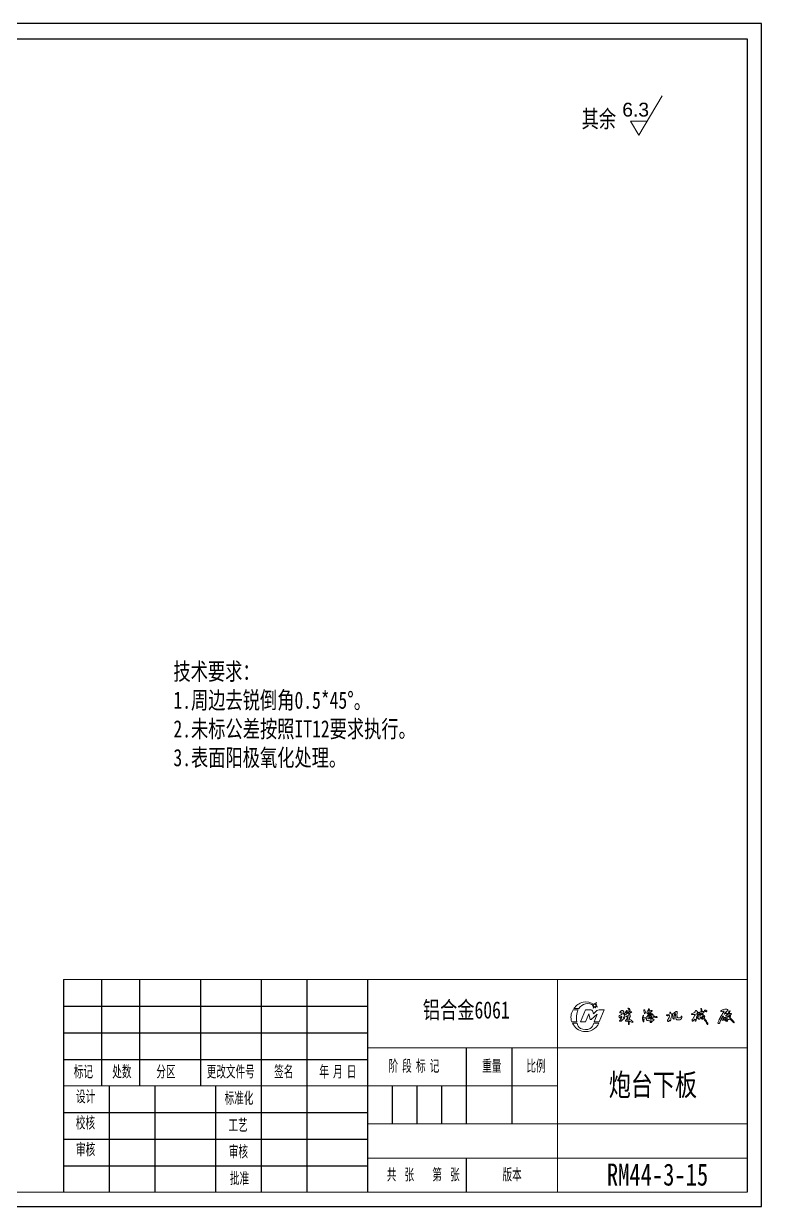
# Model space of a CAD drawing. Header units: millimetres. Extents: x 159963 to 160333, y -91245 to -90983.
# Drawn here: x 160169.8 to 160332.8, y -91244.9 to -90983.4 of the extents above; entities that cross this region are included whole.
import ezdxf

# ---------------------------------------------------------------- set-up
doc = ezdxf.new("R2010")
doc.units = ezdxf.units.MM
for name, color, linetype in [('10', 7, 'Continuous'), ('5', 7, 'Continuous'), ('9', 7, 'Continuous')]:
    doc.layers.add(name, color=color, linetype=linetype)
doc.styles.add('SLDTEXTSTYLE1', font='TXT', dxfattribs={"width": 0.7, "bigfont": 'bigfont'})
doc.styles.get("Standard").update_dxf_attribs({"font": 'arial.ttf'})

msp = doc.modelspace()

# ---------------------------------------------------------------- linework, layer by layer
at = {"color": 7, "linetype": 'Continuous', "lineweight": 15}
for p, q in [((160305.731, -91008.041), (160310.916, -90999.399)), ((160303.878, -91004.952), (160305.731, -91008.041)), ((160303.878, -91004.952), (160307.584, -91004.952))]:
    msp.add_line(p, q, dxfattribs=at)
at = {"layer": '10', "color": 7, "lineweight": 15}
for p, q in [((160287.748, -91194.751), (160287.748, -91218.253)), ((160245.781, -91209.859), (160329.715, -91209.859)), ((160178.635, -91218.253), (160287.748, -91218.253)), ((160287.748, -91218.253), (160287.748, -91241.754)), ((160245.781, -91226.646), (160329.715, -91226.646)), ((160245.781, -91234.215), (160329.715, -91234.215))]:
    msp.add_line(p, q, dxfattribs=at)
at = {"layer": '5', "color": 7, "lineweight": 15}
for p, q in [((160178.635, -91194.751), (160329.715, -91194.751)), ((160178.635, -91194.751), (160329.715, -91194.751)), ((160291.23, -91201.402), (160292.376, -91201.402)), ((160292.513, -91201.135), (160291.404, -91201.134)), ((160292.833, -91204.084), (160293.933, -91201.415)), ((160293.933, -91201.415), (160295.055, -91201.415)), ((160295.495, -91200.614), (160295.746, -91200.447)), ((160295.806, -91200.634), (160295.501, -91200.634)), ((160295.583, -91201.77), (160295.731, -91202.294)), ((160295.635, -91201.063), (160295.806, -91200.634)), ((160295.962, -91200.713), (160295.653, -91201.074)), ((160295.731, -91202.294), (160296.48, -91201.593)), ((160295.83, -91200.269), (160295.862, -91200.035)), ((160295.913, -91200.025), (160296.046, -91200.25)), ((160296.103, -91200.956), (160295.962, -91200.713)), ((160296.046, -91200.25), (160296.384, -91199.831)), ((160296.157, -91200.694), (160296.154, -91200.943)), ((160296.517, -91200.821), (160296.157, -91200.694)), ((160296.402, -91199.842), (160296.197, -91200.322)), ((160296.197, -91200.322), (160296.463, -91200.329)), ((160296.469, -91200.349), (160296.269, -91200.499)), ((160296.269, -91200.499), (160296.546, -91200.776)), ((160296.973, -91201.415), (160298.085, -91201.415)), ((160298.085, -91201.415), (160296.977, -91204.092)), ((160302.047, -91202.12), (160301.98, -91202.084)), ((160303.01, -91201.97), (160303.041, -91202.034)), ((160303.547, -91202.12), (160303.477, -91202.09)), ((160303.875, -91202.028), (160303.805, -91202.06)), ((160306.882, -91201.427), (160306.949, -91201.39)), ((160306.949, -91201.39), (160307.019, -91201.425)), ((160307.875, -91201.609), (160307.865, -91201.689)), ((160308.002, -91201.503), (160307.875, -91201.609)), ((160307.937, -91201.202), (160308.016, -91201.218)), ((160308.048, -91202.072), (160308.028, -91202.011)), ((160312.628, -91201.999), (160312.648, -91201.916)), ((160312.648, -91201.916), (160312.73, -91201.916)), ((160313.265, -91202.258), (160313.247, -91202.343)), ((160313.8, -91202.26), (160313.857, -91202.299)), ((160318.197, -91201.862), (160318.204, -91201.682)), ((160318.785, -91201.926), (160318.784, -91202)), ((160319.459, -91202.158), (160319.252, -91202.22)), ((160319.459, -91201.174), (160319.482, -91201.105)), ((160319.495, -91201.252), (160319.459, -91201.174)), ((160319.863, -91202.09), (160319.459, -91202.158)), ((160319.532, -91201.51), (160319.495, -91201.252)), ((160319.76, -91201.763), (160319.82, -91201.819)), ((160320.297, -91201.497), (160320.26, -91201.577)), ((160320.26, -91201.577), (160320.325, -91201.649)), ((160320.783, -91201.708), (160320.751, -91201.621)), ((160325.696, -91202.197), (160325.664, -91202.284)), ((160325.664, -91202.284), (160325.694, -91202.344)), ((160325.854, -91201.668), (160325.906, -91201.735)), ((160326.186, -91202.22), (160326.246, -91202.286)), ((160292.063, -91204.084), (160290.928, -91204.088)), ((160291.088, -91204.381), (160292.108, -91204.381)), ((160293.937, -91204.084), (160292.833, -91204.084)), ((160294.684, -91202.32), (160293.937, -91204.084)), ((160295.003, -91203.526), (160294.684, -91202.32)), ((160295.237, -91203.526), (160295.003, -91203.526)), ((160296.567, -91202.356), (160295.237, -91203.526)), ((160295.787, -91204.381), (160296.909, -91204.381)), ((160295.869, -91204.092), (160296.567, -91202.356)), ((160296.977, -91204.092), (160295.869, -91204.092)), ((160301.492, -91203.927), (160301.514, -91203.857)), ((160301.747, -91202.969), (160301.715, -91203.011)), ((160301.861, -91203.152), (160301.811, -91203.311)), ((160301.848, -91203.415), (160301.978, -91203.034)), ((160301.941, -91202.489), (160302.01, -91202.448)), ((160302.443, -91202.434), (160302.519, -91202.445)), ((160302.46, -91203.188), (160302.51, -91203.127)), ((160302.51, -91203.127), (160302.59, -91203.135)), ((160302.87, -91203.929), (160302.818, -91203.871)), ((160302.903, -91202.965), (160302.897, -91202.891)), ((160302.975, -91202.992), (160302.903, -91202.965)), ((160303.387, -91203.037), (160303.342, -91202.989)), ((160303.356, -91203.551), (160303.378, -91203.892)), ((160303.406, -91203.465), (160303.405, -91203.41)), ((160303.432, -91204.052), (160303.406, -91203.465)), ((160303.49, -91204.664), (160303.449, -91204.603)), ((160303.639, -91204.574), (160303.636, -91204.645)), ((160304.479, -91204.116), (160304.45, -91204.176)), ((160306.712, -91202.641), (160306.768, -91202.608)), ((160306.782, -91204.048), (160306.718, -91204.04)), ((160306.78, -91203.519), (160306.771, -91203.594)), ((160306.844, -91203.475), (160306.78, -91203.519)), ((160306.829, -91203.989), (160306.782, -91204.048)), ((160307.43, -91203.424), (160307.38, -91203.373)), ((160307.429, -91203.506), (160307.43, -91203.424)), ((160307.917, -91202.831), (160307.943, -91202.865)), ((160308.086, -91202.307), (160307.963, -91202.78)), ((160308.01, -91203.417), (160308.053, -91203.356)), ((160308.078, -91203.191), (160308.133, -91203.155)), ((160308.087, -91202.619), (160308.131, -91202.411)), ((160308.226, -91202.579), (160308.133, -91202.646)), ((160308.172, -91202.675), (160308.219, -91202.639)), ((160308.25, -91202.636), (160308.283, -91202.663)), ((160308.259, -91204.147), (160308.261, -91204.075)), ((160308.556, -91202.846), (160308.531, -91203.015)), ((160308.582, -91203.117), (160308.63, -91202.738)), ((160308.817, -91203.847), (160308.75, -91203.869)), ((160309.08, -91203.736), (160309.052, -91203.811)), ((160309.096, -91203.529), (160309.13, -91203.586)), ((160309.789, -91203.029), (160309.779, -91203.109)), ((160311.902, -91202.694), (160311.859, -91202.65)), ((160312.294, -91202.694), (160312.194, -91202.744)), ((160312.296, -91203.979), (160312.23, -91203.998)), ((160312.542, -91202.683), (160312.475, -91202.641)), ((160312.598, -91203.707), (160312.526, -91203.706)), ((160312.556, -91202.78), (160312.542, -91202.683)), ((160312.616, -91203.807), (160312.598, -91203.707)), ((160312.784, -91203.849), (160312.706, -91203.891)), ((160313.021, -91202.371), (160313.09, -91202.442)), ((160313.386, -91203.443), (160313.469, -91203.451)), ((160313.633, -91202.459), (160313.677, -91202.384)), ((160317.767, -91203.874), (160317.703, -91203.937)), ((160318.202, -91203.534), (160318.189, -91203.451)), ((160318.357, -91203.898), (160318.31, -91203.958)), ((160318.58, -91202.407), (160318.647, -91202.434)), ((160318.699, -91202.695), (160318.641, -91202.714)), ((160319.036, -91202.361), (160318.827, -91202.579)), ((160318.969, -91203.322), (160318.899, -91203.281)), ((160319.055, -91203.521), (160318.975, -91203.505)), ((160319.015, -91202.631), (160319.133, -91202.504)), ((160319.437, -91202.324), (160319.547, -91202.306)), ((160319.46, -91203.068), (160319.444, -91202.99)), ((160319.45, -91202.603), (160319.45, -91202.537)), ((160319.555, -91203.291), (160319.49, -91203.331)), ((160319.687, -91203.149), (160319.555, -91203.291)), ((160319.567, -91202.309), (160319.635, -91202.376)), ((160319.649, -91203.323), (160319.782, -91203.298)), ((160319.737, -91202.909), (160319.723, -91202.926)), ((160319.728, -91202.558), (160319.815, -91202.533)), ((160320.065, -91202.791), (160320.075, -91202.877)), ((160320.075, -91202.877), (160320.149, -91202.941)), ((160320.207, -91202.712), (160320.282, -91202.732)), ((160320.301, -91203.136), (160320.258, -91203.205)), ((160321.003, -91204.64), (160320.924, -91204.66)), ((160324.485, -91202.889), (160324.462, -91202.827)), ((160324.471, -91203.455), (160324.485, -91203.372)), ((160324.578, -91203.586), (160324.471, -91203.455)), ((160324.627, -91202.347), (160324.708, -91202.36)), ((160324.907, -91203.586), (160324.842, -91203.643)), ((160325.009, -91202.636), (160324.973, -91202.727)), ((160325.582, -91202.633), (160325.499, -91202.63)), ((159970.81, -91241.754), (160329.72, -91241.754))]:
    msp.add_line(p, q, dxfattribs=at)
for centre, radius, start, end in [((160294.02, -91202.761), 3.08, 53.99854, 148.11308), ((160293.897, -91203.061), 3.141, 148.10678, 199.0712), ((160295.77, -91203.157), 3.821, 152.64769, 194.03749), ((160294.465, -91202.368), 2.309, 56.30183, 147.72417), ((160295.093, -91201.928), 0.515, 17.84837, 94.25997), ((160295.501, -91200.623), 0.0109, 123.59808, 270), ((160295.645, -91201.067), 0.0109, 158.25924, 319.48501), ((160295.889, -91200.039), 0.0273, 30.5695, 172.24527), ((160296.126, -91200.942), 0.0273, 210.0475, 359.33925), ((160296.392, -91199.838), 0.0109, 336.84757, 141.15035), ((160296.462, -91200.34), 0.0109, 306.89987, 88.42974), ((160297.037, -91202.361), 0.949, 93.88116, 125.93911), ((160296.526, -91200.795), 0.0273, 250.62338, 44.9943), ((160301.758, -91202.041), 0.231, 115.88205, 173.9154), ((160301.727, -91201.729), 0.35, 235.55963, 273.09561), ((160301.763, -91201.839), 0.105, 90.16643, 177.15274), ((160301.876, -91201.61), 0.486, 254.45682, 282.35154), ((160301.978, -91201.875), 0.258, 95.00357, 146.77594), ((160302.091, -91201.732), 0.177, 40.56591, 139.98771), ((160301.588, -91202.296), 0.449, 340.21454, 1.49825), ((160301.675, -91202.179), 0.376, 343.75878, 9.03261), ((160301.74, -91202.594), 1.092, 55.36323, 63.54781), ((160303.144, -91201.357), 0.854, 203.40216, 213.911), ((160303.049, -91202.162), 0.664, 170.36434, 204.19773), ((160302.124, -91201.888), 0.316, 328.87571, 9.96208), ((160302.768, -91202.378), 0.215, 117.42123, 158.79048), ((160302.872, -91202.223), 0.206, 126.9119, 170.0414), ((160301.762, -91201.587), 1.093, 334.47962, 342.72974), ((160303.565, -91202.312), 0.859, 131.13318, 152.18921), ((160303.133, -91201.687), 0.134, 71.26752, 170.74483), ((160303.806, -91203.138), 1.131, 127.31067, 135.32762), ((160303.462, -91202.092), 0.468, 145.51709, 164.82413), ((160303.294, -91202.518), 0.546, 93.20974, 117.52757), ((160302.374, -91201.265), 0.899, 321.3255, 331.19696), ((160302.979, -91201.858), 0.406, 290.38055, 312.91964), ((160303.08, -91201.621), 0.114, 316.66988, 32.3132), ((160303.283, -91201.843), 0.314, 264.95169, 308.03305), ((160303.442, -91202.213), 0.299, 81.92744, 126.67163), ((160303.43, -91201.177), 0.102, 66.69586, 147.69693), ((160303.324, -91201.28), 0.159, 25.63936, 82.80869), ((160302.71, -91201.671), 0.886, 356.13915, 31.29985), ((160303.459, -91201.381), 0.298, 12.6009, 87.89792), ((160303.431, -91201.761), 0.165, 288.53917, 10.41098), ((160302.816, -91202.203), 0.735, 347.61238, 6.50537), ((160303.247, -91201.571), 0.564, 346.7386, 26.84101), ((160304.987, -91202.51), 1.238, 166.56195, 177.22767), ((160304.214, -91202.199), 0.432, 161.24927, 183.02782), ((160303.983, -91201.735), 0.19, 169.41921, 216.93768), ((160303.949, -91201.364), 0.5, 256.37479, 283.87397), ((160303.918, -91201.579), 0.452, 264.49128, 284.4301), ((160302.158, -91199.296), 3.302, 304.54577, 308.42677), ((160304.101, -91202.024), 0.178, 52.06811, 100.59966), ((160307.232, -91201.561), 0.374, 159.05098, 196.84599), ((160308.008, -91201.635), 1.135, 181.72603, 206.7303), ((160309.149, -91201.386), 2.285, 199.4082, 203.32193), ((160307.165, -91201.426), 0.146, 179.85433, 247.00262), ((160306.855, -91201.932), 0.409, 298.71089, 345.13535), ((160306.5, -91201.924), 0.708, 4.16649, 30.95386), ((160308.253, -91201.683), 1.063, 190.29648, 199.45662), ((160308.378, -91202.184), 0.865, 144.34957, 170.68907), ((160306.226, -91202.505), 1.378, 13.13159, 19.52313), ((160307.659, -91202.102), 0.129, 224.4428, 331.22424), ((160302.79, -91198.947), 5.598, 330.76649, 333.99261), ((160307.918, -91202.21), 0.154, 102.74047, 162.33987), ((160303.762, -91198.909), 4.763, 328.44852, 331.21479), ((160309.529, -91203.361), 1.916, 143.38742, 152.8231), ((160307.983, -91201.489), 0.232, 239.46341, 298.59173), ((160307.999, -91202.159), 0.151, 78.85274, 139.1547), ((160307.067, -91201.775), 1.025, 334.36531, 343.16404), ((160307.853, -91201.321), 0.235, 309.16772, 348.94294), ((160306.485, -91202.005), 1.722, 21.79876, 27.21515), ((160308.586, -91202.568), 0.564, 135.77568, 152.49696), ((160308.104, -91201.457), 0.235, 267.65225, 307.84646), ((160310.06, -91203.18), 2.131, 145.28134, 151.83317), ((160308.47, -91202.459), 0.845, 94.04097, 105.21873), ((160307.803, -91201.332), 1.111, 295.31345, 303.35768), ((160308.238, -91201.784), 0.196, 291.27437, 335.76256), ((160308.824, -91203.125), 1.565, 99.23738, 105.30645), ((160308.541, -91202.479), 0.254, 48.73299, 120.01574), ((160308.473, -91201.504), 0.365, 261.14893, 286.60528), ((160308.56, -91201.737), 0.157, 29.98959, 85.48529), ((160308.224, -91201.504), 0.497, 315.36404, 341.91805), ((160308.546, -91202.628), 0.376, 28.24187, 64.4197), ((160312.313, -91202.112), 0.335, 275.53426, 19.80089), ((160312.338, -91202.285), 0.538, 8.57633, 43.3212), ((160313.091, -91202.156), 0.226, 192.53939, 251.94565), ((160313.574, -91202.672), 0.517, 97.62492, 126.71996), ((160313.409, -91201.915), 0.263, 291.38328, 329.59079), ((160313.043, -91201.102), 1.116, 302.1333, 311.08782), ((160313.113, -91201.706), 0.883, 309.7516, 321.08318), ((160315.326, -91204.184), 2.724, 121.01497, 124.68213), ((160314.077, -91201.958), 0.189, 345.38413, 144.80873), ((160317.016, -91202.567), 2.84, 171.97534, 186.07816), ((160313.462, -91201.831), 0.816, 335.38476, 347.64566), ((160317.482, -91202.31), 0.131, 164.68104, 236.53228), ((160316.665, -91199.452), 2.907, 283.75338, 299.43994), ((160318.008, -91201.806), 0.197, 295.73802, 343.67734), ((160318.424, -91201.815), 0.257, 92.38317, 148.90354), ((160318.279, -91201.818), 0.293, 29.05936, 62.6982), ((160318.007, -91202.455), 0.941, 34.18843, 55.84857), ((160318.84, -91202.282), 0.288, 136.29963, 205.60617), ((160318.582, -91201.813), 0.275, 280.30258, 317.03011), ((160318.85, -91202.475), 0.207, 120.06604, 168.66267), ((160319.132, -91202.512), 0.443, 117.32381, 150.67009), ((160319.119, -91202.191), 0.203, 85.12581, 159.15713), ((160319.206, -91202.512), 0.228, 101.59953, 138.47708), ((160318.867, -91200.959), 1.065, 284.62522, 298.58625), ((160319.13, -91202.211), 0.0837, 291.61523, 331.22067), ((160319.281, -91202.32), 0.104, 106.57999, 138.65368), ((160319.342, -91201.463), 0.432, 274.63376, 297.53629), ((160319.519, -91201.216), 0.117, 21.32184, 108.17619), ((160321.617, -91201.315), 2.094, 185.35467, 190.09043), ((160319.415, -91201.753), 0.157, 323.57903, 26.99106), ((160319.106, -91201.474), 0.601, 356.92747, 29.94288), ((160320.954, -91201.381), 1.254, 185.74219, 197.75807), ((160319.927, -91202.517), 0.237, 84.32528, 129.54923), ((160319.737, -91201.333), 0.493, 279.60894, 299.35701), ((160319.794, -91201.623), 0.472, 278.36914, 309.82239), ((160318.925, -91202.608), 1.076, 358.63909, 17.65342), ((160320.031, -91201.973), 0.217, 35.28434, 103.784), ((160322.907, -91204.133), 3.537, 139.74669, 142.61696), ((160320.362, -91202.151), 0.657, 53.71884, 95.69989), ((160320.809, -91201.18), 0.674, 224.06332, 255.8517), ((160320.561, -91201.603), 0.245, 289.88514, 334.75238), ((160324.938, -91203.427), 2.131, 103.38514, 121.96981), ((160324.046, -91201.475), 0.277, 211.526, 265.05364), ((160324.226, -91201.283), 0.51, 246.3551, 266.49125), ((160328.281, -91204.976), 4.852, 142.57197, 148.72607), ((160324.496, -91202.498), 0.767, 93.92541, 113.05638), ((160323.756, -91201.611), 0.79, 328.24474, 340.39086), ((160324.51, -91201.92), 0.199, 57.68166, 109.54099), ((160324.951, -91202.792), 1.525, 86.6853, 109.38389), ((160325.404, -91202.596), 1.154, 133.02447, 141.47338), ((160324.746, -91202.335), 0.119, 103.22258, 185.78051), ((160325.298, -91202.512), 0.609, 142.55764, 165.52461), ((160325.063, -91202.299), 0.353, 124.03824, 166.83196), ((160324.524, -91202.686), 0.616, 45.42807, 61.96929), ((160325.847, -91202.862), 1.303, 127.55775, 138.95119), ((160324.999, -91202.126), 0.128, 250.82895, 328.87951), ((160325.099, -91201.814), 0.548, 59.89747, 96.25219), ((160324.809, -91201.204), 0.671, 291.36547, 320.75735), ((160325.214, -91202.445), 0.274, 57.89123, 112.61628), ((160325.217, -91202.288), 0.161, 295.25267, 27.83355), ((160325.262, -91201.471), 0.172, 292.93388, 49.26034), ((160327.254, -91202.816), 1.839, 158.37591, 169.09229), ((160325.991, -91202.204), 0.451, 149.67755, 171.63458), ((160325.836, -91201.988), 0.235, 134.76416, 177.12423), ((160325.867, -91201.869), 0.202, 93.49946, 166.2315), ((160326.057, -91203.188), 0.918, 102.49944, 113.25453), ((160324.609, -91201.679), 1.204, 334.51803, 342.68356), ((160325.334, -91201.643), 0.58, 317.14152, 350.82555), ((160326.006, -91202.479), 0.239, 86.97612, 128.36632), ((160326.125, -91202.422), 0.21, 73.34155, 120.35971), ((160326.009, -91202.195), 0.254, 280.20216, 339.20847), ((160293.923, -91203.103), 3.11, 204.25819, 263.22268), ((160293.678, -91204.158), 1.585, 188.07778, 239.36943), ((160294.058, -91203.111), 3.121, 260.74299, 335.98713), ((160293.181, -91203.555), 2.733, 312.06403, 342.41098), ((160301.576, -91202.91), 0.238, 111.73471, 250.43201), ((160300.939, -91201.442), 1.362, 293.74076, 304.37866), ((160301.706, -91202.719), 1.227, 259.91518, 270.87813), ((160301.157, -91203.842), 0.786, 52.03613, 64.44068), ((160303.72, -91205.451), 2.722, 135.77997, 144.14487), ((160302.685, -91202.08), 1.549, 227.57647, 233.63482), ((160301.976, -91202.986), 0.498, 94.00789, 122.49705), ((160301.807, -91203.025), 0.0927, 171.39316, 285.58996), ((160301.703, -91203.641), 0.306, 274.20871, 318.69402), ((160301.818, -91203.006), 0.0797, 67.96471, 152.63215), ((160301.783, -91203.302), 0.0294, 236.67345, 342.78491), ((160301.505, -91203.31), 0.359, 317.34984, 342.87309), ((160301.832, -91203.143), 0.0294, 342.78491, 91.18323), ((160301.738, -91202.504), 0.442, 284.42988, 294.48738), ((160301.923, -91202.946), 0.04, 338.4925, 93.47325), ((160302.875, -91204.556), 1.182, 123.39982, 142.88236), ((160301.899, -91203.014), 0.0815, 345.40153, 40.67624), ((160300.983, -91201.477), 2.433, 300.69424, 306.31765), ((160302.005, -91202.952), 0.449, 317.22654, 337.38014), ((160302.35, -91203.137), 0.121, 262.75607, 335.03996), ((160302.147, -91202.907), 0.349, 321.28638, 0.14287), ((160303.068, -91204.078), 0.909, 125.14715, 135.17814), ((160302.633, -91202.875), 0.14, 96.06335, 192.77441), ((160302.126, -91202.231), 0.447, 331.4243, 351.08691), ((160302.49, -91203.218), 0.129, 295.09104, 39.4683), ((160302.811, -91202.735), 0.255, 90.76751, 143.3679), ((160302.458, -91202.671), 0.173, 338.26911, 30.74864), ((160302.552, -91201.912), 0.623, 294.24208, 316.26159), ((160302.035, -91203.628), 0.82, 342.7667, 353.93769), ((160302.981, -91203.761), 0.139, 96.00648, 160.44021), ((160303.095, -91202.964), 0.991, 256.86891, 284.61724), ((160303.174, -91203.208), 0.421, 99.81165, 131.03223), ((160301.874, -91202.547), 1.533, 315.43317, 324.4382), ((160303.156, -91202.724), 0.323, 235.83347, 305.07277), ((160303.207, -91202.897), 0.147, 72.56929, 135.4047), ((160307.996, -91207.411), 6.288, 138.66815, 140.81882), ((160303.262, -91202.505), 0.251, 267.43343, 338.97668), ((160303.003, -91202.981), 0.388, 314.20692, 351.58046), ((160303.222, -91203.42), 0.102, 312.80177, 359.72413), ((160303.328, -91203.487), 0.0371, 191.77564, 274.76943), ((160303.367, -91203.433), 0.0447, 30.37273, 163.99607), ((160303.327, -91203.553), 0.0294, 3.57579, 82.82114), ((160303.348, -91203.893), 0.0294, 264.40984, 3.57579), ((160300.655, -91204.415), 2.801, 356.16, 7.45446), ((160303.517, -91204.298), 0.367, 265.92367, 288.99747), ((160308.352, -91203.249), 4.899, 169.54971, 172.32807), ((160304.061, -91204.159), 0.463, 152.93266, 192.2151), ((160303.844, -91204.452), 0.238, 170.8204, 210.91739), ((160302.941, -91204.338), 0.672, 353.48882, 6.8611), ((160303.705, -91204.095), 0.157, 53.29979, 111.01202), ((160304.159, -91203.37), 0.497, 166.95309, 194.40932), ((160301.829, -91202.444), 2.017, 336.20184, 340.66322), ((160304.424, -91202.499), 1.244, 233.13321, 244.16571), ((160304.074, -91202.571), 0.346, 159.46151, 185.23184), ((160304.285, -91202.126), 0.732, 220.65354, 233.05021), ((160303.888, -91203.087), 0.157, 130.87673, 189.16745), ((160303.698, -91202.782), 0.205, 294.8967, 339.12946), ((160303.674, -91204.561), 0.605, 40.42099, 78.10447), ((160302.114, -91203.334), 1.84, 15.08818, 19.81229), ((160302.78, -91205.548), 2.222, 40.12015, 60.26806), ((160304.296, -91203.991), 0.241, 227.82776, 309.58112), ((160306.952, -91203.309), 0.403, 172.67696, 206.24608), ((160304.963, -91202.842), 1.643, 345.35926, 353.68154), ((160309.257, -91203.168), 2.685, 186.8083, 198.94544), ((160307.143, -91203.154), 0.562, 150.43685, 166.48195), ((160305.677, -91202.508), 1.044, 339.33731, 352.68595), ((160307.102, -91203.089), 0.387, 165.44538, 199.15041), ((160306.263, -91202.747), 0.524, 332.22312, 15.46446), ((160306.09, -91199.746), 3.529, 280.54822, 288.24676), ((160305.95, -91203.916), 0.882, 355.24294, 21.39194), ((160306.716, -91201.632), 1.848, 273.97991, 278.85581), ((160307.312, -91203.968), 0.598, 83.52515, 121.48032), ((160307.063, -91202.199), 0.909, 278.35182, 308.34024), ((160307.65, -91203.533), 0.223, 172.86773, 253.42089), ((160307.065, -91205.98), 2.293, 70.91261, 76.87081), ((160307.344, -91202.695), 0.356, 322.56195, 347.73017), ((160308.344, -91203.041), 0.706, 144.60088, 157.4718), ((160307.85, -91203.275), 0.122, 147.82, 225.32738), ((160308.382, -91204.706), 1.626, 91.09513, 113.0134), ((160308.225, -91201.881), 1.552, 252.69997, 262.0361), ((160307.329, -91202.381), 0.506, 330.18511, 347.99972), ((160308.12, -91203.252), 0.639, 241.49331, 269.79703), ((160308.278, -91203.113), 0.458, 133.38991, 142.03165), ((160308.032, -91202.481), 0.394, 256.87561, 276.74517), ((160308.584, -91203.351), 0.531, 162.46075, 180.49175), ((160308.094, -91202.803), 0.0711, 257.35369, 8.59842), ((160308.116, -91202.622), 0.0291, 174.36274, 305.45423), ((160308.343, -91205.137), 1.267, 82.33881, 100.222), ((160308.236, -91202.479), 0.126, 132.13492, 147.01586), ((160308.002, -91203.501), 0.37, 30.60002, 69.33977), ((160308.272, -91202.505), 0.169, 87.96358, 135.13708), ((160308.19, -91202.698), 0.0291, 128.13944, 185.70466), ((160308.789, -91202.725), 0.628, 177.83307, 186.1836), ((160308.237, -91202.661), 0.0291, 62.84712, 128.13944), ((160308.119, -91202.4), 0.209, 300.7695, 314.15184), ((160308.394, -91204.073), 0.154, 208.77301, 271.37545), ((160308.394, -91204.46), 0.407, 86.44899, 109.08666), ((160308.692, -91203.303), 0.866, 110.46738, 119.5821), ((160304.755, -91202.416), 3.676, 343.36215, 345.88869), ((160308.428, -91203.289), 0.235, 230.0997, 288.7629), ((160308.946, -91202.152), 0.837, 217.59684, 226.2384), ((160308.178, -91202.216), 0.882, 281.26614, 291.01765), ((160308.474, -91202.703), 0.12, 206.74106, 293.2294), ((160308.493, -91202.595), 0.147, 358.35224, 134.77651), ((160308.439, -91204.012), 0.22, 259.12262, 341.84204), ((160308.407, -91203.936), 0.118, 275.85777, 27.63047), ((160308.502, -91203.011), 0.0291, 255.96963, 351.74296), ((160308.43, -91203.402), 0.131, 304.08962, 16.85772), ((160308.528, -91202.842), 0.0291, 351.74296, 101.99256), ((160307.979, -91203.177), 0.606, 341.9753, 5.65657), ((160308.229, -91202.642), 0.412, 346.49377, 5.8595), ((160308.402, -91203.831), 0.35, 314.57212, 353.66859), ((160309.571, -91203.384), 0.784, 155.57345, 184.64559), ((160308.924, -91203.258), 0.232, 234.80046, 273.26907), ((160308.873, -91203.432), 0.419, 262.30006, 295.26022), ((160308.945, -91203.291), 0.247, 74.17181, 110.67067), ((160308.796, -91202.547), 0.126, 338.24435, 50.47087), ((160309.098, -91202.661), 0.196, 160.09577, 229.41631), ((160308.799, -91204.399), 0.919, 71.13597, 81.36517), ((160309.152, -91201.651), 1.173, 261.08588, 268.85479), ((160309.107, -91203.877), 0.829, 74.94063, 96.59662), ((160309.582, -91203.818), 0.509, 152.8165, 170.71013), ((160308.598, -91207.244), 4.451, 78.08665, 83.14928), ((160309.743, -91202.053), 1.106, 247.66272, 259.89858), ((160309.493, -91203.267), 0.379, 38.77309, 86.38804), ((160309.621, -91202.832), 0.319, 256.86653, 299.54845), ((160311.972, -91202.668), 0.115, 88.61056, 171.00204), ((160312.336, -91201.063), 1.687, 255.08217, 265.17792), ((160311.271, -91199.445), 3.187, 282.75949, 289.69337), ((160312.522, -91203.848), 0.425, 142.60953, 185.5261), ((160313.371, -91202.488), 1.892, 227.76456, 232.93961), ((160309.763, -91202.011), 2.891, 326.89245, 332.27689), ((160311.722, -91200.376), 2.387, 283.87896, 288.39849), ((160311.988, -91203.485), 0.582, 301.92472, 337.74683), ((160311.303, -91202.606), 1.265, 323.66249, 352.08888), ((160312.705, -91203.801), 0.0895, 183.7166, 270.64392), ((160312.162, -91203.558), 0.686, 334.88556, 4.48875), ((160314.816, -91203.522), 1.97, 174.6877, 179.49849), ((160314.514, -91203.682), 1.694, 150.74152, 168.3445), ((160313.36, -91202.735), 0.345, 157.77031, 200.13057), ((160312.819, -91202.447), 0.272, 324.71284, 1.10896), ((160313.784, -91203.073), 0.544, 176.21977, 222.91089), ((160309.323, -91202.582), 3.945, 353.37041, 358.4457), ((160312.283, -91202.572), 0.991, 353.22326, 13.37655), ((160313.323, -91203.197), 0.293, 299.96091, 333.97474), ((160314.22, -91202.94), 0.66, 168.09333, 190.89099), ((160316.964, -91203.014), 3.392, 180.85757, 185.26996), ((160308.879, -91201.827), 4.796, 348.24412, 352.41924), ((160312.129, -91202.645), 1.762, 359.98446, 11.3371), ((160316.977, -91202.733), 3.087, 178.38568, 183.24953), ((160311.483, -91203.139), 2.423, 1.34932, 5.47816), ((160314.604, -91203.158), 0.703, 173.7747, 209.46668), ((160313.411, -91204.32), 1.002, 44.49478, 54.49986), ((160314.447, -91202.325), 1.332, 256.03282, 286.0682), ((160313.765, -91203.077), 0.475, 5.2333, 26.02074), ((160314.36, -91203.034), 0.121, 179.65304, 263.12671), ((160314.484, -91203.014), 0.198, 225.36565, 276.03531), ((160314.586, -91202.356), 0.859, 264.62119, 299.72766), ((160314.646, -91202.996), 0.632, 285.56644, 4.42241), ((160314.9, -91202.936), 0.199, 304.03292, 19.3571), ((160315.253, -91202.996), 0.207, 97.374, 142.60412), ((160315.114, -91202.913), 0.166, 348.07803, 47.47698), ((160317.595, -91202.03), 0.431, 244.58666, 279.90362), ((160318.324, -91203.745), 0.776, 168.75715, 188.62986), ((160317.76, -91203.647), 0.295, 226.63108, 258.92644), ((160318.044, -91203.848), 0.544, 133.79354, 152.12619), ((160321.757, -91205.761), 4.695, 146.2824, 150.59117), ((160317.763, -91201.681), 0.78, 263.10676, 289.05182), ((160318.313, -91204.098), 0.59, 132.11322, 157.7573), ((160315.939, -91202.043), 2.213, 329.85284, 336.70089), ((160317.842, -91203.398), 0.272, 285.90802, 322.94314), ((160320.903, -91204.364), 3.268, 146.00988, 153.76073), ((160317.995, -91202.056), 0.363, 273.57476, 301.33654), ((160318.249, -91203.651), 0.209, 106.80552, 154.70226), ((160318.039, -91202.459), 0.172, 333.32896, 33.04183), ((160318.802, -91203.638), 0.609, 170.09056, 187.70482), ((160318.494, -91203.726), 0.296, 178.86858, 231.52787), ((160318.192, -91203.686), 0.269, 307.91305, 3.57718), ((160319.677, -91203.546), 1.224, 177.52003, 185.77892), ((160316.751, -91203.282), 1.716, 352.93608, 1.78853), ((160318.942, -91203.191), 0.477, 132.14254, 184.52517), ((160318.766, -91203.123), 0.157, 40.82293, 171.14546), ((160318.809, -91203.104), 0.199, 178.40215, 296.86375), ((160318.76, -91202.796), 0.144, 145.75587, 196.87612), ((160318.934, -91202.825), 0.268, 113.55705, 151.15416), ((160318.907, -91202.89), 0.132, 260.33848, 339.3398), ((160319.325, -91203.403), 0.365, 167.22594, 196.26337), ((160319.038, -91202.652), 0.032, 136.79223, 219.18543), ((160318.79, -91202.82), 0.267, 334.11276, 33.40374), ((160319.49, -91204.365), 0.95, 106.59712, 117.29771), ((160319.156, -91202.526), 0.032, 50.34535, 136.79223), ((160319.787, -91201.914), 0.847, 223.91936, 233.06684), ((160318.651, -91203.156), 0.642, 332.27933, 356.40053), ((160319.368, -91202.535), 0.106, 211.8628, 320.3412), ((160319.537, -91203.218), 0.247, 112.33808, 174.96964), ((160319.604, -91202.406), 0.202, 162.39629, 220.38071), ((160319.442, -91202.355), 0.032, 98.9286, 162.02323), ((160320.036, -91203.136), 0.58, 173.2568, 199.67777), ((160319.552, -91202.338), 0.032, 63.95188, 98.9286), ((160319.655, -91203.354), 0.032, 100.81612, 189.86149), ((160320.724, -91202.592), 1.341, 214.91395, 222.13171), ((160319.89, -91202.361), 0.255, 183.43577, 230.57471), ((160319.34, -91202.978), 0.386, 333.79983, 7.70906), ((160319.774, -91202.954), 0.54, 265.22559, 302.16234), ((160319.864, -91202.962), 0.138, 86.59074, 157.39669), ((160319.219, -91202.547), 0.597, 1.34784, 20.86675), ((160319.692, -91202.92), 0.388, 283.29535, 322.17982), ((160319.543, -91203.089), 0.422, 13.91894, 38.73773), ((160319.809, -91203.117), 0.194, 347.88195, 42.25172), ((160320.748, -91202.422), 0.776, 195.79593, 208.35528), ((160320.09, -91203.52), 0.112, 17.36706, 104.68947), ((160319.879, -91202.752), 0.33, 324.84653, 6.92606), ((160321.795, -91202.781), 1.747, 203.80113, 217.99314), ((160322.209, -91202.376), 2.12, 203.01254, 219.36768), ((160320.016, -91202.947), 0.342, 326.39261, 38.84945), ((160319.642, -91204.586), 1.066, 29.24927, 43.23074), ((160318.267, -91205.261), 2.771, 23.02971, 33.77647), ((160321.808, -91203.586), 1.326, 201.2342, 216.21796), ((160320.048, -91204.95), 0.902, 29.13681, 40.08432), ((160323.683, -91202.152), 3.509, 215.24554, 219.50841), ((160321.094, -91204.459), 0.263, 191.22426, 229.74851), ((160320.523, -91204.562), 0.486, 350.69717, 21.33761), ((160323.443, -91204.268), 0.216, 144.17237, 214.89385), ((160323.408, -91204.176), 0.258, 236.57187, 353.53592), ((160322.044, -91203.451), 1.405, 330.5705, 344.60798), ((160326.77, -91205.138), 3.618, 150.49191, 158.70448), ((160328.229, -91205.39), 5.036, 144.39322, 156.18351), ((160325.233, -91204.43), 1.585, 156.17451, 171.84725), ((160321.952, -91202.862), 2.053, 333.14693, 340.4125), ((160324.597, -91203.673), 0.721, 149.57008, 170.24812), ((160322.675, -91202.271), 1.662, 321.42723, 333.3333), ((160324.327, -91203.563), 0.218, 170.36269, 258.35962), ((160324.708, -91203.477), 0.598, 126.85048, 184.77042), ((160324.533, -91203.099), 0.381, 128.70562, 167.67336), ((160324.191, -91203.589), 0.209, 296.26699, 7.90397), ((160324.305, -91203.283), 0.482, 70.99544, 91.21424), ((160324.544, -91203.101), 0.22, 105.64458, 152.31163), ((160325.32, -91203.459), 0.928, 175.57336, 186.27583), ((160324.838, -91203.53), 0.465, 119.67298, 162.09876), ((160324.451, -91203.177), 0.198, 279.859, 329.55007), ((160324.274, -91204.176), 0.664, 32.44039, 62.65213), ((160325.064, -91203.989), 0.976, 82.49047, 117.89979), ((160324.602, -91203.131), 0.148, 277.86904, 342.46026), ((160324.681, -91203.55), 0.379, 28.2798, 80.59196), ((160325.194, -91203.519), 0.47, 219.82796, 272.67461), ((160325.06, -91203.596), 0.222, 192.14943, 281.43708), ((160324.681, -91203.338), 0.335, 312.22426, 354.53917), ((160325.079, -91202.656), 0.127, 213.84895, 289.59587), ((160324.937, -91202.362), 0.284, 284.86175, 320.05275), ((160325.068, -91203.687), 0.132, 285.82337, 359.73893), ((160324.93, -91203.895), 1.135, 62.90644, 80.31864), ((160324.937, -91202.151), 0.449, 298.95203, 321.00139), ((160325.02, -91203.194), 0.244, 344.00346, 45.24173), ((160322.484, -91203.16), 2.766, 348.99341, 354.35643), ((160325.049, -91203.661), 0.368, 297.09266, 351.0472), ((160324.795, -91203.3), 0.461, 343.37318, 4.79056), ((160325.605, -91203.711), 0.193, 132.8218, 182.25923), ((160325.654, -91202.492), 0.208, 173.56539, 221.70524), ((160325.515, -91203.023), 0.154, 19.14625, 116.08979), ((160325.558, -91203.444), 0.151, 236.10494, 304.29465), ((160325.743, -91202.806), 0.236, 72.4547, 132.90662), ((160323.515, -91201.221), 3.169, 312.19317, 316.66432), ((160325.814, -91202.936), 0.157, 193.22324, 255.94484), ((160325.627, -91202.965), 0.194, 320.17858, 12.47358), ((160323.565, -91202.766), 2.256, 356.01313, 4.70489), ((160325.07, -91204.686), 1.493, 49.86849, 59.86227), ((160324.931, -91202.97), 1.029, 347.3147, 356.93361), ((160328.398, -91200.999), 3.301, 221.73635, 227.72098), ((160325.631, -91202.838), 0.377, 330.1538, 9.64947), ((160326.45, -91202.675), 0.458, 149.89594, 192.59769), ((160331.535, -91198.296), 7.605, 223.64523, 226.8958), ((160315.722, -91213.666), 14.624, 42.33545, 44.36126), ((160324.89, -91205.568), 2.249, 45.44785, 49.88656), ((160326.938, -91203.796), 0.5, 199.81102, 248.88841), ((160323.567, -91206.861), 4.249, 39.85673, 45.75202), ((160326.716, -91204.156), 0.114, 291.03733, 9.09892), ((160294.01, -91203.188), 2.598, 243.98588, 292.70965)]:
    msp.add_arc(centre, radius, start, end, dxfattribs=at)
at = {"layer": '9', "color": 7}
for p, q in [((160332.827, -90983.426), (159963.209, -90983.426)), ((160332.827, -91244.863), (160332.827, -90983.426)), ((159970.81, -90986.762), (160329.72, -90986.762)), ((160329.72, -90986.762), (160329.72, -91241.754)), ((160178.635, -91194.751), (160178.635, -91241.754)), ((160187.028, -91194.751), (160187.028, -91218.253)), ((160195.421, -91194.751), (160195.421, -91218.253)), ((160208.851, -91194.751), (160208.851, -91218.253)), ((160222.28, -91194.751), (160222.28, -91241.754)), ((160232.352, -91194.751), (160232.352, -91241.754)), ((160245.781, -91194.751), (160245.781, -91241.754)), ((160178.635, -91200.627), (160245.781, -91200.627)), ((160178.635, -91206.502), (160245.781, -91206.502)), ((160267.604, -91209.859), (160267.604, -91226.646)), ((160277.676, -91209.859), (160277.676, -91226.646)), ((160178.635, -91212.377), (160245.781, -91212.377)), ((160188.707, -91218.253), (160188.707, -91241.754)), ((160198.779, -91218.253), (160198.779, -91241.754)), ((160212.208, -91218.253), (160212.208, -91241.754)), ((160251.237, -91218.253), (160251.237, -91226.646)), ((160256.693, -91218.253), (160256.693, -91226.646)), ((160262.148, -91218.253), (160262.148, -91226.646)), ((160178.635, -91224.128), (160245.781, -91224.128)), ((160178.635, -91230.003), (160245.781, -91230.003)), ((160178.635, -91235.879), (160245.781, -91235.879)), ((160267.604, -91234.215), (160267.604, -91241.754)), ((159963.209, -91244.863), (160332.827, -91244.863))]:
    msp.add_line(p, q, dxfattribs=at)

# ---------------------------------------------------------------- texts
at = {"color": 7, "linetype": 'Continuous', "lineweight": 15, "insert": (160302.09, -91000.907), "char_height": 3.0482, "attachment_point": 1}
msp.add_mtext_dynamic_manual_height_columns('6.3', width=5.49401, gutter_width=19.051, heights=[0], dxfattribs=at)
at = {"attachment_point": 1}
for s, width, gutter_width, insert, char_height in [('{\\fHYSWLongFangSong|b0|i0|c134|p2;其余}', 178.81981, 7.62, (160293.103, -91002.576), 3.81024), ('{\\fHYSWLongFangSong|b0|i0|c134|p2;技术要求：\\P1.周边去锐倒角0.5*45%%D。\\P2.未标公差按照IT12要求执行。\\P3.表面阳极氧化处理。}', 1280.38559, 7.62, (160202.895, -91124.708), 3.81024), ('{\\fHYSWLongFangSong|b0|i0|c134|p2;炮台下板}', 1492.10914, 7.62, (160299.109, -91215.546), 4.87711), ('{\\fHYSWLongFangSong|b0|i0|c134|p2;RM44-3-15}', 261.1191, 1.334, (160298.688, -91235.395), 4.87711)]:
    msp.add_mtext_dynamic_manual_height_columns(s, width=width, gutter_width=gutter_width, heights=[0], dxfattribs=dict(at, insert=insert, char_height=char_height))
at = {"insert": (160258.007, -91199.54), "char_height": 4.87711, "width": 1492.10914, "attachment_point": 1}
msp.add_mtext('{\\fHYSWLongFangSong|b0|i0|c134|p2;\\H0.78125x;铝合金6061    \\fSimSun|b0|i0|c134|p2;\\H1.28x; }', dxfattribs=at)
at = {"layer": '9', "color": 7, "char_height": 2.52982, "attachment_point": 2, "style": 'SLDTEXTSTYLE1'}
for s, insert in [('{\\fHYSWLongFangSong|b0|i0|c134|p2;阶 段 标 记}', (160256.051, -91212.537)), ('{\\fHYSWLongFangSong|b0|i0|c134|p2;重量}', (160273.256, -91212.537)), ('{\\fHYSWLongFangSong|b0|i0|c134|p2;比例}', (160283.028, -91212.537)), ('{\\fHYSWLongFangSong|b0|i0|c134|p2;标记}', (160182.999, -91213.799)), ('{\\fHYSWLongFangSong|b0|i0|c134|p2;处数}', (160191.503, -91213.799)), ('{\\fHYSWLongFangSong|b0|i0|c134|p2;分区}', (160201.24, -91213.799)), ('{\\fHYSWLongFangSong|b0|i0|c134|p2;更改文件号}', (160215.57, -91213.799)), ('{\\fHYSWLongFangSong|b0|i0|c134|p2;签名}', (160227.286, -91213.799)), ('{\\fHYSWLongFangSong|b0|i0|c134|p2;年 月 日}', (160239.241, -91213.799)), ('{\\fHYSWLongFangSong|b0|i0|c134|p2;设计}', (160183.494, -91219.288)), ('{\\fHYSWLongFangSong|b0|i0|c134|p2;标准化}', (160217.391, -91219.63)), ('{\\fHYSWLongFangSong|b0|i0|c134|p2;校核}', (160183.453, -91225.087)), ('{\\fHYSWLongFangSong|b0|i0|c134|p2;工艺}', (160217.173, -91225.613)), ('{\\fHYSWLongFangSong|b0|i0|c134|p2;审核}', (160183.497, -91230.986)), ('{\\fHYSWLongFangSong|b0|i0|c134|p2;审核}', (160217.259, -91231.473)), ('{\\fHYSWLongFangSong|b0|i0|c134|p2;共  张}', (160253.075, -91236.56)), ('{\\fHYSWLongFangSong|b0|i0|c134|p2;第  张}', (160263.135, -91236.56)), ('{\\fHYSWLongFangSong|b0|i0|c134|p2;版本}', (160277.747, -91236.56)), ('{\\fHYSWLongFangSong|b0|i0|c134|p2;批准}', (160217.506, -91237.376))]:
    msp.add_mtext(s, dxfattribs=dict(at, insert=insert))

doc.saveas('drawing.dxf')
